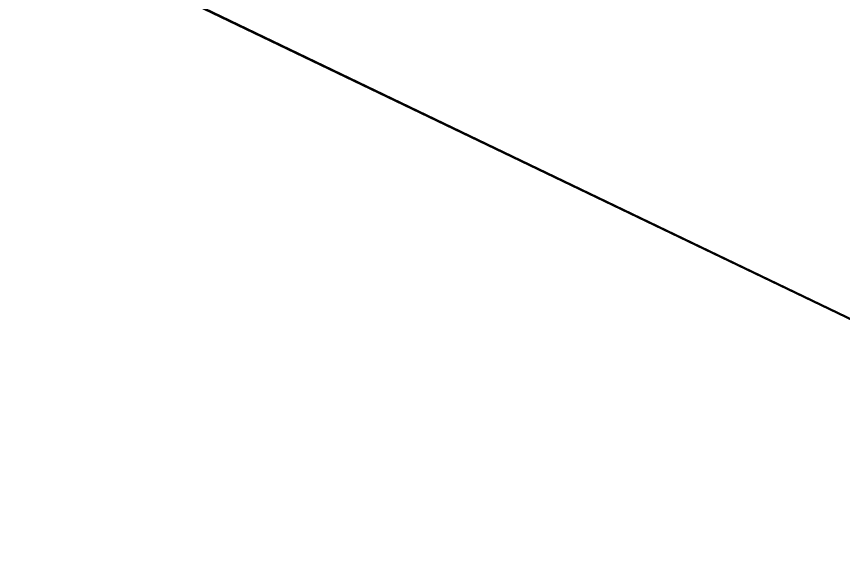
# Model space of a CAD drawing. Header units: metres. Extents: x -2743 to 126, y 13385 to 13916.
# Drawn here: x -1868.23771 to -1868.20494, y 13635.05668 to 13635.07811 of the extents above; entities that cross this region are included whole.
import ezdxf

# ---------------------------------------------------------------- set-up
doc = ezdxf.new("R2010")
doc.units = ezdxf.units.M
for name, color, linetype in [('link-улица Берзарина_Покрытия — Новые$0$ДВ_ПП_Газон_У за счет АБ_ПЧ', 7, 'Continuous'), ('link-улица Берзарина_Покрытия — Новые$0$ДВ_ПП_Тип2_Р_покрытия_ПЧ_Местные', 7, 'Continuous'), ('link_улица Берзарина_борта$0$ДВ_ГП_П_Борт_БР100.30.15', 7, 'Continuous'), ('output[1-12]_3_ДЖКХ-24_03233tp$0$Горизонтали', 7, 'Continuous')]:
    doc.layers.add(name, color=color, linetype=linetype)

msp = doc.modelspace()

# ---------------------------------------------------------------- linework, layer by layer
at = {"layer": 'link-улица Берзарина_Покрытия — Новые$0$ДВ_ПП_Газон_У за счет АБ_ПЧ'}
msp.add_lwpolyline([(-1875.119269, 13638.391567), (-1875.160731, 13638.278717), (-1872.548483, 13637.008017), (-1869.304177, 13635.42986), (-1864.325949, 13633.20073), (-1875.119269, 13638.391567)], close=True, dxfattribs=at)
at = {"layer": 'link-улица Берзарина_Покрытия — Новые$0$ДВ_ПП_Тип2_Р_покрытия_ПЧ_Местные'}
msp.add_lwpolyline([(-1875.119269, 13638.391567), (-1864.325949, 13633.20073), (-1863.9, 13633.01), (-1863.884681, 13632.98851), (-1863.37246, 13632.742168), (-1860.542841, 13631.288052), (-1857.662501, 13629.939735), (-1854.734404, 13628.698537), (-1851.761517, 13627.56578), (-1850.912672, 13627.265151), (-1850.060757, 13626.973409), (-1849.205843, 13626.690579), (-1848.347999, 13626.416684), (-1847.881224, 13626.313051), (-1846.48109, 13626.002196)], dxfattribs=at)
at = {"layer": 'link_улица Берзарина_борта$0$ДВ_ГП_П_Борт_БР100.30.15'}
msp.add_lwpolyline([(-1986.765565, 13701.99376), (-1985.053336, 13701.780975), (-1983.382276, 13701.374616), (-1981.76871, 13700.779659), (-1980.228962, 13700.001081), (-1926.516649, 13668.839356), (-1923.054836, 13666.830951), (-1915.507, 13662.452), (-1894.466, 13647.696), (-1863.37246, 13632.742168)], dxfattribs=at)

# ---------------------------------------------------------------- texts
at = {"layer": 'output[1-12]_3_ДЖКХ-24_03233tp$0$Горизонтали'}
msp.add_text('152.47', height=1.2, dxfattribs=at).set_placement((-1868.971417, 13634.003033))

doc.saveas('drawing.dxf')
